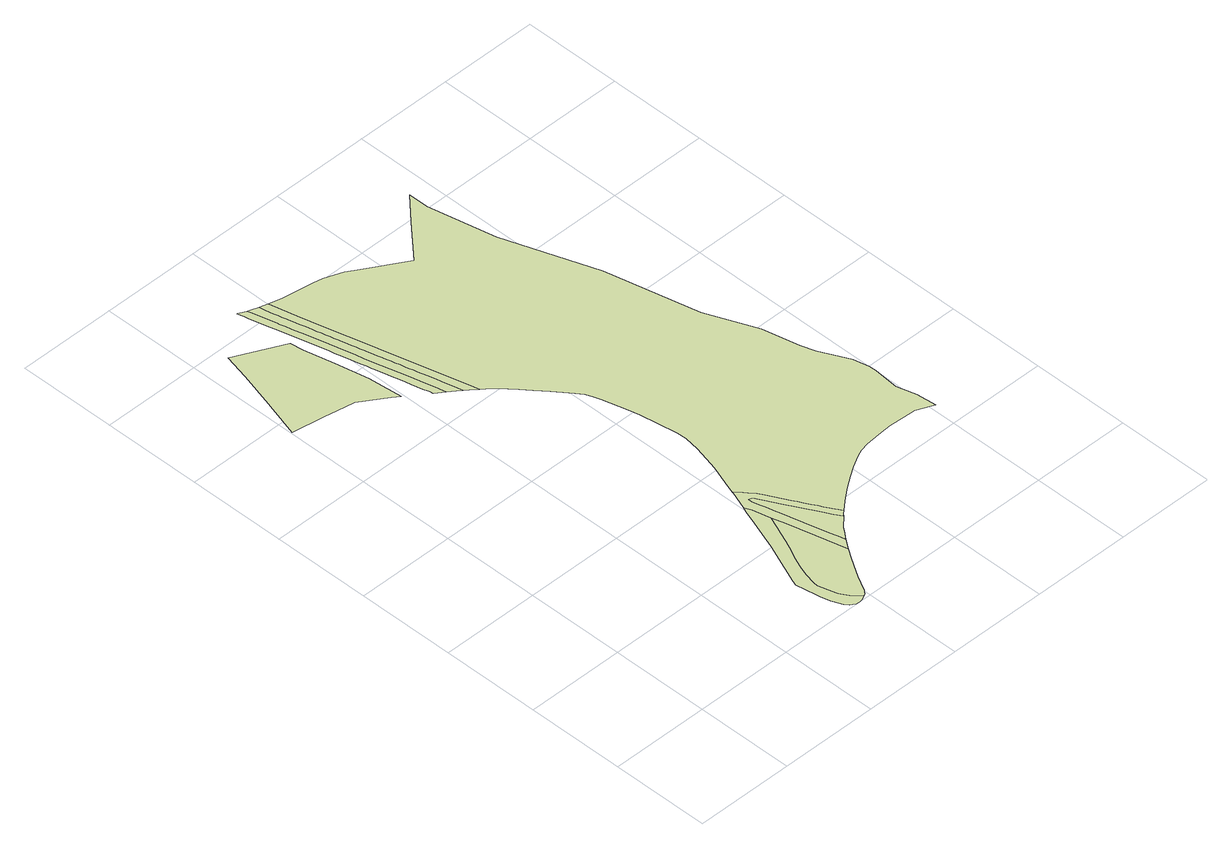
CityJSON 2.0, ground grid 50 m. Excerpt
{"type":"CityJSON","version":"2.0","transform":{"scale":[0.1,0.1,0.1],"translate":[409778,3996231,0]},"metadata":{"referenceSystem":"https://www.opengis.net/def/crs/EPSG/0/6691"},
"CityObjects":{
"landuse1":{"type":"LandUse","attributes":{"class":"201","LandUseDetailAttribute.orgLandUse":"1","LandUseDetailAttribute.areaInSquareMeter":1862.3,"LandUseDetailAttribute.prefecture":"08","LandUseDetailAttribute.city":"08220","LandUseDetailAttribute.surveyYear":2022},"geometry":[{"type":"MultiSurface","lod":"1","boundaries":[[[0,1,2,3,4,5,6,7,8,9,10,11,12,13]]]}]},
"landuse2":{"type":"LandUse","attributes":{"class":"205","LandUseDetailAttribute.orgLandUse":"4","LandUseDetailAttribute.areaInSquareMeter":471,"LandUseDetailAttribute.prefecture":"08","LandUseDetailAttribute.city":"08220","LandUseDetailAttribute.surveyYear":2022},"geometry":[{"type":"MultiSurface","lod":"1","boundaries":[[[14,15,16,17,18,19,20,21,22,23,24,25,26,27,28,29,30,31,32,33,34,35,36,37,38,39,40,41,42,43,44,45,46,47,48,49,50,51,52,53,54]]]}]},
"landuse3":{"type":"LandUse","attributes":{"class":"223","LandUseDetailAttribute.orgLandUse":"18","LandUseDetailAttribute.areaInSquareMeter":828.3,"LandUseDetailAttribute.prefecture":"08","LandUseDetailAttribute.city":"08220","LandUseDetailAttribute.surveyYear":2022},"geometry":[{"type":"MultiSurface","lod":"1","boundaries":[[[55,56,57,58,59,60,33,32,31,30,29,28,27,26,25,24,23,22,21,20,19,18,17,16,15,61]]]}]},
"landuse4":{"type":"LandUse","attributes":{"class":"215","LandUseDetailAttribute.orgLandUse":"20","LandUseDetailAttribute.areaInSquareMeter":338,"LandUseDetailAttribute.prefecture":"08","LandUseDetailAttribute.city":"08220","LandUseDetailAttribute.surveyYear":2022},"geometry":[{"type":"MultiSurface","lod":"1","boundaries":[[[62,63,64,65,66,67,68,69,70,71,72,73,74,75,76,77,78,79,80,81,82,83,84,85,86,87,88,89,90,91,92,93,94,95,96,97,98,99,100,101,102,103,104,105,106,107,108,109,110,111,112,113,114,115,116,117,118,119]]]}]},
"landuse5":{"type":"LandUse","attributes":{"class":"215","LandUseDetailAttribute.orgLandUse":"20","LandUseDetailAttribute.areaInSquareMeter":394.4,"LandUseDetailAttribute.prefecture":"08","LandUseDetailAttribute.city":"08220","LandUseDetailAttribute.surveyYear":2022},"geometry":[{"type":"MultiSurface","lod":"1","boundaries":[[[120,121,122,123,124,125,35,34,33,60,59,58,126,127,128,129,130,131,132,133,134,135,136,137,138,139,140,141,142,143,144,145,146,147,148,149,150,151,152,153,154,155,156,157,158,159,160,161]]]}]},
"landuse6":{"type":"LandUse","attributes":{"class":"205","LandUseDetailAttribute.orgLandUse":"4","LandUseDetailAttribute.areaInSquareMeter":311.3,"LandUseDetailAttribute.prefecture":"08","LandUseDetailAttribute.city":"08220","LandUseDetailAttribute.surveyYear":2022},"geometry":[{"type":"MultiSurface","lod":"1","boundaries":[[[162,147,146,145,144,143,142,141,140,139,138,137,136,135,134,133,132,131,130,129,128,127,126,163]]]}]},
"landuse7":{"type":"LandUse","attributes":{"class":"205","LandUseDetailAttribute.orgLandUse":"4","LandUseDetailAttribute.areaInSquareMeter":424.4,"LandUseDetailAttribute.prefecture":"08","LandUseDetailAttribute.city":"08220","LandUseDetailAttribute.surveyYear":2022},"geometry":[{"type":"MultiSurface","lod":"1","boundaries":[[[164,165,166,167,168,169,170,171,172,173,174,175,176,177,178,179,180,181,182,183,184,185,186,187,188,189,190,191,192,193,194,195,196,197,198,199,200,201,202,203,204,205,206,118,117,116,115,114,113,112,111,110,109,108,107,106,105,104,103,102,101,100,99,98,97,96,95,207,208,209,210]]]}]},
"landuse8":{"type":"LandUse","attributes":{"class":"215","LandUseDetailAttribute.orgLandUse":"20","LandUseDetailAttribute.areaInSquareMeter":405.5,"LandUseDetailAttribute.prefecture":"08","LandUseDetailAttribute.city":"08220","LandUseDetailAttribute.surveyYear":2022},"geometry":[{"type":"MultiSurface","lod":"1","boundaries":[[[211,212,213,214,215,216,217,218,219,220,204,203,202,201,200,199,198,197,196,195,194,193,192,191,190,189,188,187,186,185,184,183,182,181,180,179,178,177,176,175,174,173,172,171,170,169,168,167,166,165,164,210,209,221,222,223]]]}]},
"landuse9":{"type":"LandUse","attributes":{"class":"205","LandUseDetailAttribute.orgLandUse":"4","LandUseDetailAttribute.areaInSquareMeter":19826,"LandUseDetailAttribute.prefecture":"08","LandUseDetailAttribute.city":"08220","LandUseDetailAttribute.surveyYear":2022},"geometry":[{"type":"MultiSurface","lod":"1","boundaries":[[[224,225,226,227,228,229,230,231,232,233,234,235,219,218,217,216,215,214,213,212,211,223,222,236,237,238,239,240,241,242,243,244,245,246,247,248,249,250,251,252,253,123,122,121,120,161,160,159,158,157,156,155,154,153,152,151,150,149,254,255,256,257,258,259,260,261,262,263,264,265,266,267,268,269,270,271,272,273,274,275,276,277,278,279,280]]]}]}
},
"vertices":[
[436,2601,0],[402,2756,0],[393,2819,0],[147,2942,0],[117,2810,0],[63,2620,0],[59,2603,0],[10,2426,0],[170,2400,0],[234,2388,0],[325,2371,0],[454,2284,0],[488,2259,0],[472,2435,0],
[970,10,0],[982,16,0],[960,32,0],[948,46,0],[936,60,0],[922,82,0],[912,103,0],[904,129,0],[889,176,0],[884,200,0],[885,220,0],[900,280,0],[916,330,0],[937,381,0],[962,432,0],[976,462,0],[985,484,0],[1007,537,0],[1019,568,0],[1046,632,0],[1023,723,0],[1010,755,0],[1006,747,0],[1000,730,0],[974,655,0],[942,564,0],[929,528,0],[921,506,0],[881,406,0],[868,372,0],[837,297,0],[825,266,0],[841,164,0],[845,137,0],[857,92,0],[871,59,0],[880,36,0],[897,18,0],[920,4,0],[938,1,0],[957,4,0],
[1002,38,0],[1045,119,0],[1104,215,0],[1138,266,0],[1098,423,0],[1064,562,0],[986,18,0],
[372,3103,0],[367,3105,0],[375,3074,0],[381,3049,0],[387,3025,0],[399,2978,0],[405,2954,0],[412,2929,0],[417,2906,0],[423,2882,0],[429,2858,0],[435,2835,0],[441,2811,0],[447,2787,0],[453,2764,0],[459,2740,0],[470,2693,0],[476,2669,0],[482,2645,0],[494,2596,0],[512,2522,0],[519,2494,0],[525,2470,0],[532,2444,0],[545,2391,0],[551,2364,0],[558,2337,0],[565,2310,0],[572,2282,0],[578,2254,0],[585,2225,0],[593,2196,0],[597,2178,0],[641,2145,0],[628,2200,0],[617,2243,0],[596,2329,0],[586,2371,0],[575,2413,0],[565,2455,0],[554,2497,0],[544,2538,0],[534,2580,0],[524,2621,0],[514,2662,0],[504,2703,0],[494,2744,0],[484,2785,0],[473,2826,0],[463,2866,0],[453,2908,0],[446,2936,0],[443,2949,0],[432,2990,0],[422,3032,0],[411,3074,0],[408,3088,0],[371,3107,0],
[1101,792,0],[1073,825,0],[1062,839,0],[1046,859,0],[1043,849,0],[1012,760,0],[1172,315,0],[1165,342,0],[1149,405,0],[1142,434,0],[1134,468,0],[1122,515,0],[1092,631,0],[1086,657,0],[1079,684,0],[1074,703,0],[1069,723,0],[1065,739,0],[1060,758,0],[1060,779,0],[1075,772,0],[1083,763,0],[1098,735,0],[1143,651,0],[1175,591,0],[1223,503,0],[1247,460,0],[1268,423,0],[1276,432,0],[1293,446,0],[1281,467,0],[1273,481,0],[1261,502,0],[1249,524,0],[1238,546,0],[1223,572,0],[1207,601,0],[1195,624,0],[1182,649,0],[1167,676,0],[1128,748,0],[1111,780,0],
[1217,374,0],[1204,356,0],
[676,2189,0],[671,2211,0],[666,2232,0],[655,2275,0],[644,2318,0],[639,2339,0],[633,2360,0],[628,2382,0],[623,2403,0],[617,2424,0],[612,2445,0],[607,2466,0],[601,2486,0],[596,2507,0],[591,2528,0],[586,2549,0],[581,2569,0],[575,2590,0],[570,2610,0],[565,2631,0],[560,2651,0],[555,2671,0],[550,2692,0],[545,2713,0],[540,2733,0],[535,2754,0],[530,2774,0],[524,2795,0],[519,2815,0],[515,2836,0],[509,2856,0],[504,2877,0],[499,2897,0],[494,2918,0],[489,2938,0],[484,2959,0],[479,2980,0],[474,3000,0],[469,3021,0],[464,3042,0],[460,3069,0],[433,3079,0],[413,3086,0],[675,2120,0],[686,2112,0],[699,2101,0],[687,2146,0],
[722,2172,0],[707,2231,0],[646,2475,0],[613,2602,0],[594,2680,0],[566,2793,0],[550,2857,0],[535,2921,0],[501,3058,0],[477,3065,0],[718,2085,0],[751,2057,0],[737,2113,0],
[1397,3112,0],[1285,2990,0],[1123,2814,0],[915,2941,0],[868,2969,0],[827,2987,0],[776,3006,0],[728,3015,0],[651,3027,0],[646,3028,0],[573,3040,0],[521,3053,0],[790,2025,0],[805,2009,0],[868,1940,0],[905,1894,0],[951,1836,0],[1016,1756,0],[1040,1720,0],[1054,1686,0],[1065,1652,0],[1100,1526,0],[1112,1467,0],[1127,1380,0],[1143,1280,0],[1145,1230,0],[1132,1149,0],[1107,1046,0],[1098,1016,0],[1060,899,0],[1314,464,0],[1353,499,0],[1404,538,0],[1461,575,0],[1512,607,0],[1573,641,0],[1609,658,0],[1654,668,0],[1732,675,0],[1803,679,0],[1882,675,0],[1941,672,0],[2011,642,0],[2029,634,0],[2018,736,0],[1992,833,0],[2002,962,0],[2001,1000,0],[1984,1079,0],[1944,1156,0],[1911,1226,0],[1888,1298,0],[1846,1484,0],[1741,1735,0],[1633,2207,0],[1468,2671,0],[1399,3012,0]
]}
